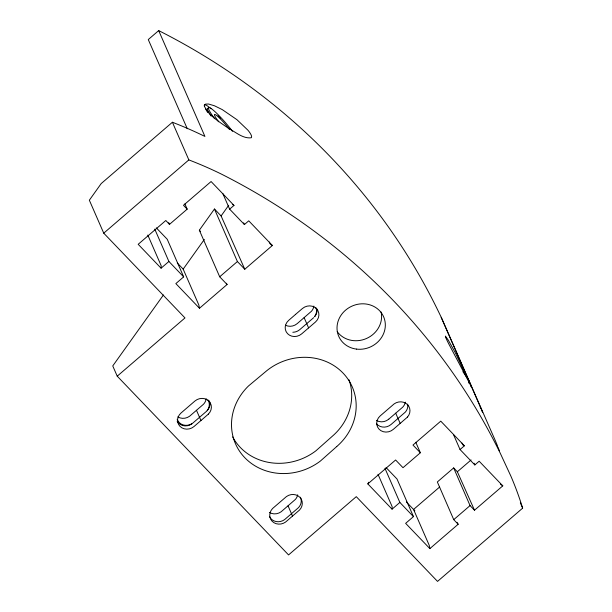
<?xml version="1.0" encoding="UTF-8"?>
<svg xmlns="http://www.w3.org/2000/svg" width="612" height="612" viewBox="0 0 612 612"><rect width="100%" height="100%" fill="white"/><g stroke="black" fill="none" stroke-linecap="round" stroke-linejoin="round"><path stroke-width="0.92" d="M204.4 106.274L204.836 104.575L205.609 104.109L208.508 104.017L214.43 105.761L222.24 109.594L236.943 119.684L247.952 130.226A27.157 5.615 37.8 0 1 251.249 137.769C242.979 138.893 235.536 131.94 228.467 128.336C219.754 122.017 209.335 116.226 204.4 106.274A27.724 3.565 49.3 0 1 210.949 108.76M154.752 229.095L168.897 261.469L161.078 268.194L161.193 265.746L147.806 235.085M368.692 482.218L367.827 483.901L392.055 509.169L392.177 506.713L378.017 474.308M156.312 227.871L167.229 239.261L183.661 276.876L175.851 283.601L199.481 308.257L227.083 284.496L219.693 276.785L199.344 230.204L214.452 209.013L221.1 215.952L244.785 269.242L272.378 245.481L248.747 220.825L244.41 224.558L229.638 209.151L222.783 193.461M199.481 308.257L198.854 305.044L183.179 269.119L204.362 239.422M221.1 215.952L228.704 205.288M163.427 294.992L112.753 365.93L117.229 376.173L288.558 554.923L356.283 496.653L437.534 581.4L522.656 508.144A376.678 344.671 -23.6 0 0 510.867 476.105L500.226 453.155A711.779 651.275 -23.6 0 0 221.376 174.083A421.783 385.935 -23.6 0 0 188.848 159.9L172.4 122.247L101.194 183.577L89.344 200.208L103.742 233.172L184.985 317.926L117.229 376.173M336.761 446.531L320.428 461.012A56.365 51.576 -23.6 0 1 244.754 457.654A56.365 51.576 -23.6 0 1 248.51 385.958L265.271 371.951A55.906 51.148 -23.6 0 1 343.034 373.075A55.906 51.148 -23.6 0 1 336.753 446.523M497.671 446.355A376.678 344.671 -23.6 0 0 495.513 441.084L441.198 317.268A711.779 651.275 -23.6 0 0 158.692 30.6L148.272 39.566L187.287 128.75M103.742 233.172L188.848 159.9M161.078 268.194L138.182 244.303L165.821 220.504L169.47 224.397L187.18 209.151L184.893 203.895M229.638 209.151L233.983 205.418L211.086 181.535L183.485 205.295L187.18 209.151M219.693 276.785L237.402 261.538L214.452 209.013M313.688 317.659L299.796 329.608A10.144 9.279 -23.6 0 1 292.827 332.262M192.589 423.274L206.481 411.325M388.758 419.174L402.65 407.217A10.213 9.341 -23.6 0 0 405.335 402.153M298.427 507.715L284.534 519.672A10.213 9.341 -23.6 0 1 269.525 516.605M292.521 516.084L285.582 522.059A10.213 9.341 -23.6 0 1 272.133 521.256A10.213 9.341 -23.6 0 1 272.585 508.503L286.47 496.546A10.213 9.348 -23.6 0 1 299.911 497.349A10.213 9.348 -23.6 0 1 299.467 510.102L292.521 516.084L288.045 505.833M367.827 483.901L395.612 459.994L402.994 467.698L420.36 452.758L415.778 442.262M386.019 467.53L397.02 479.005L413.46 516.62L405.641 523.344L429.869 548.612L458.166 524.262L453.737 519.649L437.343 481.958L453.66 467.912L470.062 505.596L474.491 510.217L502.789 485.859L479.158 461.211L474.82 464.944L460.048 449.537L464.393 445.804L440.762 421.148L412.978 445.054L420.36 452.758M392.055 509.169L399.866 502.444L384.963 468.325M439.63 487.007L413.559 509.459L429.249 545.391L429.869 548.612M474.491 510.217L457.355 471.76L471.072 459.956M453.737 519.649L470.062 505.596M172.4 122.247L175.154 123.333A421.783 385.935 -23.6 0 1 202.258 135.16L204.921 136.43L158.692 30.6M464.393 445.804L462.771 444.84L462.006 443.088M232.369 204.446L233.983 205.418M500.44 484.138L502.789 485.859M272.378 245.481L270.037 243.744L269.28 242.008M453.66 467.912L457.355 471.76M237.402 261.538L244.785 269.242M199.344 230.204L200.552 231.466M177.289 262.976L183.179 269.119M406.383 501.978L414.859 510.813M168.897 261.469L183.661 276.876M399.866 502.444L413.46 516.62M457.057 522.411L458.166 524.262M226.341 283.257L227.083 284.496M470.49 384.405L469.909 383.403A27.724 3.565 49.3 0 0 468.945 381.704M205.555 108.814L206.489 110.543A27.724 3.565 49.3 0 0 207.713 112.486M480.191 407.102L480.94 408.663M482.057 410.996L482.7 412.32M520.353 502.896L522.656 508.144M453.553 434.688L460.048 449.537M395.704 413.192L400.187 423.443M308.609 327.902L304.133 317.659M243.645 222.822L244.41 224.558M196.475 410.3L200.95 420.543M441.198 317.268L482.623 412.167M474.055 463.2L474.82 464.944M168.705 222.646L169.47 224.397M470.812 385.132L471.033 385.973A27.724 3.565 49.3 0 1 471.171 386.807M462.909 371.698A23.103 2.968 49.3 0 1 468.654 383.005M214.674 118.697A23.103 2.968 49.3 0 1 211.232 108.561A23.103 2.968 49.3 0 1 232.499 131.32M407.661 404.111A10.213 9.341 -23.6 0 1 405.366 412.075L391.076 424.468A10.167 9.302 -23.6 0 1 376.548 423.825M285.429 325.202A10.167 9.302 -23.6 0 0 297.187 323.633L311.477 311.24A10.213 9.341 -23.6 0 0 313.849 306.061M232.644 436.907A56.365 51.576 -23.6 0 0 315.953 450.769L332.278 436.279A55.906 51.148 -23.6 0 0 349.031 379.845M300.438 497.219A10.213 9.348 -23.6 0 1 298.824 507.279M206.19 398.703A10.213 9.341 -23.6 0 1 203.413 404.318L189.529 416.275A10.213 9.341 -23.6 0 1 177.824 416.887M207.95 399.866A10.213 9.341 -23.6 0 1 207.254 410.43L206.94 410.897A10.152 9.287 -23.6 0 0 209.442 400.959M388.765 419.174A10.167 9.302 -23.6 0 1 376.479 420.444M177.166 419.189A10.213 9.341 -23.6 0 0 191.579 423.925L192.091 423.672A10.144 9.279 -23.6 0 1 177.136 421.163M315.922 307.668A10.213 9.341 -23.6 0 1 314.813 316.289L314.568 316.771A10.152 9.287 -23.6 0 0 316.932 308.976M218.66 121.773A13.862 1.782 49.3 0 1 216.212 115.163A13.862 1.782 49.3 0 1 229.439 129.476M498.023 447.234A376.678 344.671 -23.6 0 1 499.392 450.769M381.115 311.99A24.488 22.407 -23.6 0 1 366.642 338.428A24.488 22.407 -23.6 0 1 337.22 331.666M211.079 116.058A23.103 2.968 49.3 0 1 207.889 108.286M218.071 115.653A27.724 3.565 49.3 0 1 220.328 118.055M297.677 494.794A10.213 9.341 -23.6 0 1 295.389 499.415L281.099 511.808A10.213 9.341 -23.6 0 1 269.395 512.42M295.611 314.346L288.696 320.351A10.144 9.279 -23.6 0 0 287.563 333.67A10.144 9.279 -23.6 0 0 301.662 333.884L315.555 321.927A10.152 9.287 -23.6 0 0 316.458 308.662A10.152 9.287 -23.6 0 0 302.405 308.532L295.611 314.346M407.531 417.032L393.241 429.417A10.167 9.302 -23.6 0 1 379.103 429.219A10.167 9.302 -23.6 0 1 380.243 415.862L394.128 403.905A10.213 9.341 -23.6 0 1 407.378 404.509A10.213 9.341 -23.6 0 1 407.531 417.024M208.355 414.14L194.004 426.526A10.144 9.279 -23.6 0 1 179.928 426.296A10.144 9.279 -23.6 0 1 181.037 412.993L194.914 401.028A10.152 9.287 -23.6 0 1 208.799 401.044A10.152 9.287 -23.6 0 1 208.355 414.14M445.536 336.248L445.406 336.225A27.157 1.216 60.6 0 0 448.695 343.768L471.5 386.891L455.305 352.742L448.359 340.257L445.536 336.248M356.475 349.1A24.488 22.407 -23.6 0 0 384.045 317.827A24.488 22.407 -23.6 0 0 342.995 312.701A24.488 22.407 -23.6 0 0 356.475 349.1"/></g></svg>
